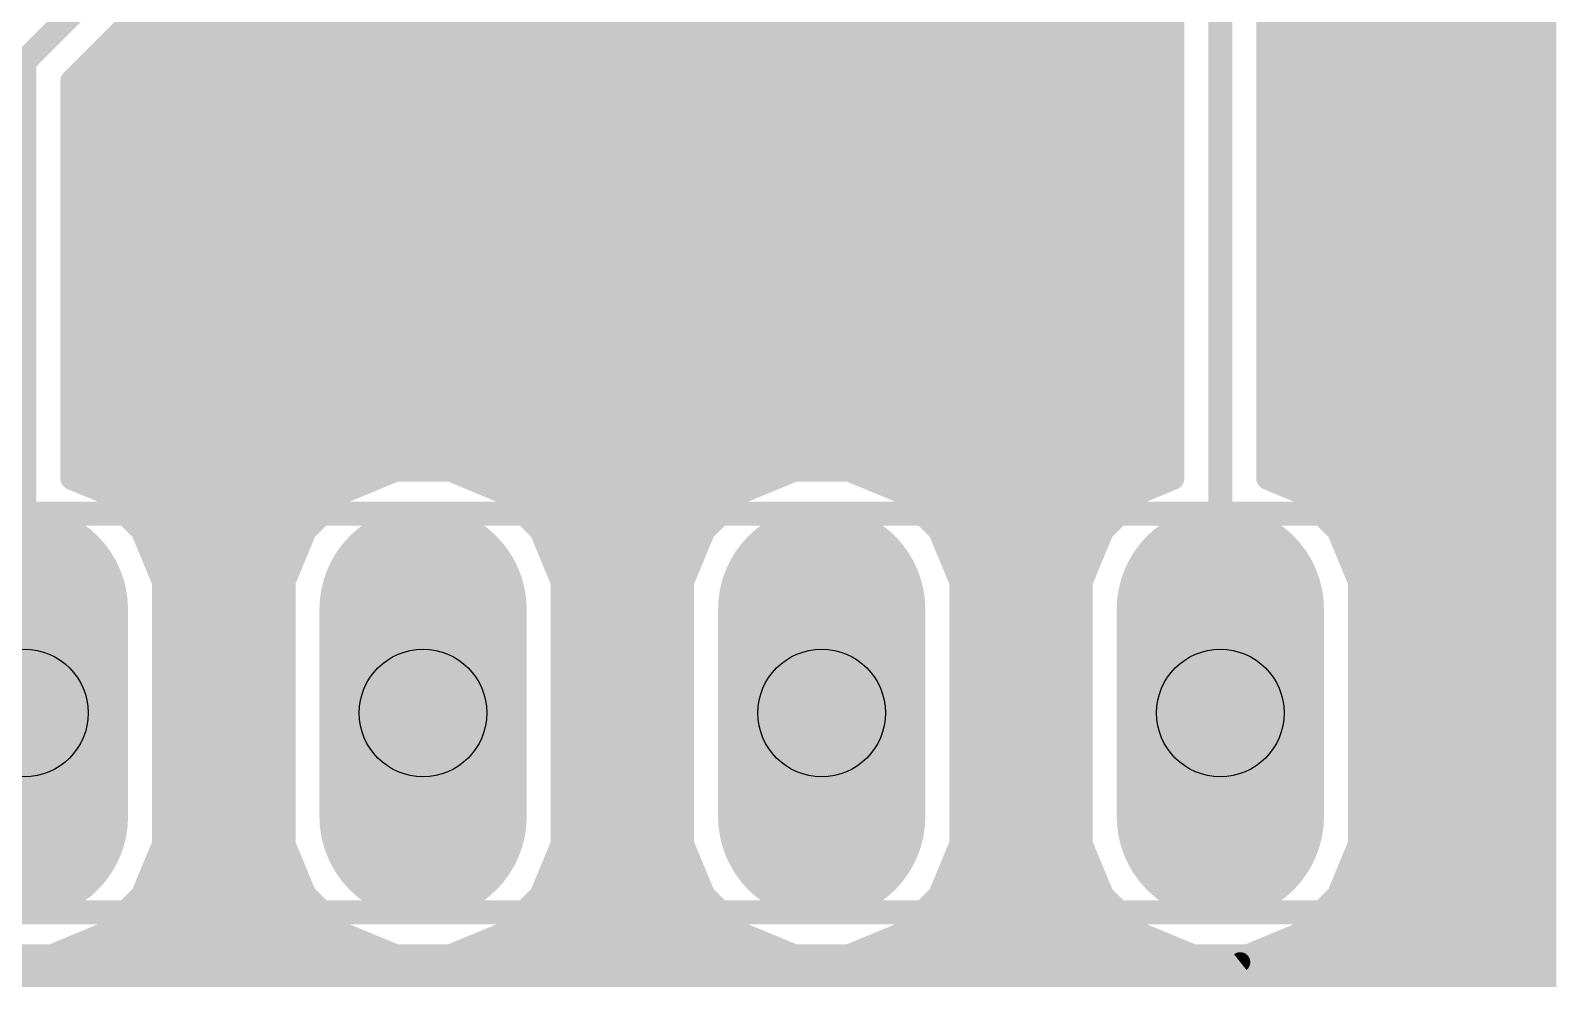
# Model space of a CAD drawing. Extents: x -0.1 to 57, y -0.1 to 41.
# Drawn here: x 37.7 to 47.42, y 9.31 to 15.35 of the extents above; entities that cross this region are included whole.
import ezdxf

# ---------------------------------------------------------------- set-up
doc = ezdxf.new("R2010")
doc.units = 0
for name, color, linetype in [('16', 175, 'CONTINUOUS'), ('17', 82, 'CONTINUOUS'), ('21', 253, 'CONTINUOUS'), ('44', 253, 'CONTINUOUS')]:
    doc.layers.add(name, color=color, linetype=linetype)

# ---------------------------------------------------------------- blocks, each defined once
blk = doc.blocks.new('LONGP100')
at = {"const_width": 1}
blk.add_lwpolyline([(-0.5, 0), (0.5, 0)], dxfattribs=at)
at = {"const_width": 0.5}
for points in [[(-0.5, 0.25, 1), (-0.5, -0.25)], [(0.5, -0.25, 1), (0.5, 0.25)]]:
    blk.add_lwpolyline(points, format="xyb", dxfattribs=at)

msp = doc.modelspace()

# ---------------------------------------------------------------- linework, layer by layer
at = {"layer": '16', "const_width": 0.1524}
for points in [[(47.3456, 19.6019), (47.3456, 8.4973)], [(37.66, 15.1514), (39.4282, 16.9196)], [(37.9648, 15.0252), (39.0151, 16.0755)], [(45.5848, 12.4964), (45.5848, 15.7809)], [(45.28, 11), (45.28, 15.6546)], [(44.9752, 15.5283), (44.9752, 12.4964)], [(38.332, 15.3924), (44.9752, 15.3924)], [(45.5848, 15.3924), (47.3456, 15.3924)], [(38.1796, 15.24), (44.9752, 15.24)], [(45.5848, 15.24), (47.3456, 15.24)], [(37.66, 11), (37.66, 15.1514)], [(37.9648, 12.4964), (37.9648, 15.0252)], [(38.0272, 15.0876), (44.9752, 15.0876)], [(45.5848, 15.0876), (47.3456, 15.0876)], [(37.9648, 14.9352), (44.9752, 14.9352)], [(45.5848, 14.9352), (47.3456, 14.9352)], [(37.9648, 14.7828), (44.9752, 14.7828)], [(45.5848, 14.7828), (47.3456, 14.7828)], [(37.9648, 14.6304), (44.9752, 14.6304)], [(45.5848, 14.6304), (47.3456, 14.6304)], [(37.9648, 14.478), (44.9752, 14.478)], [(45.5848, 14.478), (47.3456, 14.478)], [(37.9648, 14.3256), (44.9752, 14.3256)], [(45.5848, 14.3256), (47.3456, 14.3256)], [(37.9648, 14.1732), (44.9752, 14.1732)], [(45.5848, 14.1732), (47.3456, 14.1732)], [(37.9648, 14.0208), (44.9752, 14.0208)], [(45.5848, 14.0208), (47.3456, 14.0208)], [(37.9648, 13.8684), (44.9752, 13.8684)], [(45.5848, 13.8684), (47.3456, 13.8684)], [(37.9648, 13.716), (44.9752, 13.716)], [(45.5848, 13.716), (47.3456, 13.716)], [(37.9648, 13.5636), (44.9752, 13.5636)], [(45.5848, 13.5636), (47.3456, 13.5636)], [(37.9648, 13.4112), (44.9752, 13.4112)], [(45.5848, 13.4112), (47.3456, 13.4112)], [(37.9648, 13.2588), (44.9752, 13.2588)], [(45.5848, 13.2588), (47.3456, 13.2588)], [(37.9648, 13.1064), (44.9752, 13.1064)], [(45.5848, 13.1064), (47.3456, 13.1064)], [(37.9648, 12.954), (44.9752, 12.954)], [(45.5848, 12.954), (47.3456, 12.954)], [(37.9648, 12.8016), (44.9752, 12.8016)], [(45.5848, 12.8016), (47.3456, 12.8016)], [(37.9648, 12.6492), (44.9752, 12.6492)], [(45.5848, 12.6492), (47.3456, 12.6492)], [(37.9648, 12.4968), (39.8962, 12.4968)], [(38.1636, 12.4141), (37.9648, 12.4964)], [(40.0232, 12.5494), (39.6964, 12.4141)], [(40.3768, 12.5494), (40.0232, 12.5494)], [(40.7036, 12.4141), (40.3768, 12.5494)], [(40.5038, 12.4968), (42.4362, 12.4968)], [(42.5632, 12.5494), (42.2364, 12.4141)], [(42.9168, 12.5494), (42.5632, 12.5494)], [(43.2436, 12.4141), (42.9168, 12.5494)], [(43.0438, 12.4968), (44.9752, 12.4968)], [(44.9752, 12.4964), (44.7764, 12.4141)], [(45.5848, 12.4968), (47.3456, 12.4968)], [(45.7836, 12.4141), (45.5848, 12.4964)], [(38.4137, 12.164), (38.1636, 12.4141)], [(39.6964, 12.4141), (39.4463, 12.164)], [(40.9537, 12.164), (40.7036, 12.4141)], [(42.2364, 12.4141), (41.9863, 12.164)], [(43.4937, 12.164), (43.2436, 12.4141)], [(44.7764, 12.4141), (44.5263, 12.164)], [(46.0337, 12.164), (45.7836, 12.4141)], [(38.2332, 12.3444), (39.6268, 12.3444)], [(40.7732, 12.3444), (42.1668, 12.3444)], [(43.3132, 12.3444), (44.7068, 12.3444)], [(45.8532, 12.3444), (47.3456, 12.3444)], [(38.3856, 12.192), (39.4744, 12.192)], [(40.9256, 12.192), (42.0144, 12.192)], [(43.4656, 12.192), (44.5544, 12.192)], [(46.0056, 12.192), (47.3456, 12.192)], [(38.549, 11.8372), (38.4137, 12.164)], [(39.4463, 12.164), (39.311, 11.8372)], [(41.089, 11.8372), (40.9537, 12.164)], [(41.9863, 12.164), (41.851, 11.8372)], [(43.629, 11.8372), (43.4937, 12.164)], [(44.5263, 12.164), (44.391, 11.8372)], [(46.169, 11.8372), (46.0337, 12.164)], [(38.4652, 12.0396), (39.3948, 12.0396)], [(41.0052, 12.0396), (41.9348, 12.0396)], [(43.5452, 12.0396), (44.4748, 12.0396)], [(46.0852, 12.0396), (47.3456, 12.0396)], [(38.5283, 11.8872), (39.3317, 11.8872)], [(41.0683, 11.8872), (41.8717, 11.8872)], [(43.6083, 11.8872), (44.4117, 11.8872)], [(46.1483, 11.8872), (47.3456, 11.8872)], [(38.549, 10.1628), (38.549, 11.8372)], [(39.311, 11.8372), (39.311, 10.1628)], [(41.089, 10.1628), (41.089, 11.8372)], [(41.851, 11.8372), (41.851, 10.1628)], [(43.629, 10.1628), (43.629, 11.8372)], [(44.391, 11.8372), (44.391, 10.1628)], [(46.169, 10.1628), (46.169, 11.8372)], [(38.549, 11.7348), (39.311, 11.7348)], [(41.089, 11.7348), (41.851, 11.7348)], [(43.629, 11.7348), (44.391, 11.7348)], [(46.169, 11.7348), (47.3456, 11.7348)], [(38.549, 11.5824), (39.311, 11.5824)], [(41.089, 11.5824), (41.851, 11.5824)], [(43.629, 11.5824), (44.391, 11.5824)], [(46.169, 11.5824), (47.3456, 11.5824)], [(38.549, 11.43), (39.311, 11.43)], [(41.089, 11.43), (41.851, 11.43)], [(43.629, 11.43), (44.391, 11.43)], [(46.169, 11.43), (47.3456, 11.43)], [(38.549, 11.2776), (39.311, 11.2776)], [(41.089, 11.2776), (41.851, 11.2776)], [(43.629, 11.2776), (44.391, 11.2776)], [(46.169, 11.2776), (47.3456, 11.2776)], [(38.549, 11.1252), (39.311, 11.1252)], [(41.089, 11.1252), (41.851, 11.1252)], [(43.629, 11.1252), (44.391, 11.1252)], [(46.169, 11.1252), (47.3456, 11.1252)], [(38.549, 10.9728), (39.311, 10.9728)], [(41.089, 10.9728), (41.851, 10.9728)], [(43.629, 10.9728), (44.391, 10.9728)], [(46.169, 10.9728), (47.3456, 10.9728)], [(38.549, 10.8204), (39.311, 10.8204)], [(41.089, 10.8204), (41.851, 10.8204)], [(43.629, 10.8204), (44.391, 10.8204)], [(46.169, 10.8204), (47.3456, 10.8204)], [(38.549, 10.668), (39.311, 10.668)], [(41.089, 10.668), (41.851, 10.668)], [(43.629, 10.668), (44.391, 10.668)], [(46.169, 10.668), (47.3456, 10.668)], [(38.549, 10.5156), (39.311, 10.5156)], [(41.089, 10.5156), (41.851, 10.5156)], [(43.629, 10.5156), (44.391, 10.5156)], [(46.169, 10.5156), (47.3456, 10.5156)], [(38.549, 10.3632), (39.311, 10.3632)], [(41.089, 10.3632), (41.851, 10.3632)], [(43.629, 10.3632), (44.391, 10.3632)], [(46.169, 10.3632), (47.3456, 10.3632)], [(38.4137, 9.836), (38.549, 10.1628)], [(38.549, 10.2108), (39.311, 10.2108)], [(39.311, 10.1628), (39.4463, 9.836)], [(40.9537, 9.836), (41.089, 10.1628)], [(41.089, 10.2108), (41.851, 10.2108)], [(41.851, 10.1628), (41.9863, 9.836)], [(43.4937, 9.836), (43.629, 10.1628)], [(43.629, 10.2108), (44.391, 10.2108)], [(44.391, 10.1628), (44.5263, 9.836)], [(46.0337, 9.836), (46.169, 10.1628)], [(46.169, 10.2108), (47.3456, 10.2108)], [(38.5058, 10.0584), (39.3542, 10.0584)], [(41.0458, 10.0584), (41.8942, 10.0584)], [(43.5858, 10.0584), (44.4342, 10.0584)], [(46.1258, 10.0584), (47.3456, 10.0584)], [(38.4426, 9.906), (39.4174, 9.906)], [(40.9826, 9.906), (41.9574, 9.906)], [(43.5226, 9.906), (44.4974, 9.906)], [(46.0626, 9.906), (47.3456, 9.906)], [(38.1636, 9.5859), (38.4137, 9.836)], [(38.3312, 9.7536), (39.5288, 9.7536)], [(39.4463, 9.836), (39.6964, 9.5859)], [(40.7036, 9.5859), (40.9537, 9.836)], [(40.8712, 9.7536), (42.0688, 9.7536)], [(41.9863, 9.836), (42.2364, 9.5859)], [(43.2436, 9.5859), (43.4937, 9.836)], [(43.4112, 9.7536), (44.6088, 9.7536)], [(44.5263, 9.836), (44.7764, 9.5859)], [(45.7836, 9.5859), (46.0337, 9.836)], [(45.9512, 9.7536), (47.3456, 9.7536)], [(37.8368, 9.4506), (38.1636, 9.5859)], [(38.1788, 9.6012), (39.6812, 9.6012)], [(39.6964, 9.5859), (40.0232, 9.4506)], [(40.3768, 9.4506), (40.7036, 9.5859)], [(40.7188, 9.6012), (42.2212, 9.6012)], [(42.2364, 9.5859), (42.5632, 9.4506)], [(42.9168, 9.4506), (43.2436, 9.5859)], [(43.2588, 9.6012), (44.7612, 9.6012)], [(44.7764, 9.5859), (45.1032, 9.4506)], [(45.4568, 9.4506), (45.7836, 9.5859)], [(45.7988, 9.6012), (47.3456, 9.6012)], [(30.478, 9.4488), (47.3456, 9.4488)], [(37.4832, 9.4506), (37.8368, 9.4506)], [(40.0232, 9.4506), (40.3768, 9.4506)], [(42.5632, 9.4506), (42.9168, 9.4506)], [(45.1032, 9.4506), (45.4568, 9.4506)], [(27.8048, 9.2964), (47.3456, 9.2964)]]:
    msp.add_lwpolyline(points, dxfattribs=at)
at = {"layer": '16', "const_width": 0.0762}
for points in [[(38.332, 15.4305, 1), (38.332, 15.3543)], [(44.9752, 15.3543, 1), (44.9752, 15.4305)], [(45.5848, 15.4305, 1), (45.5848, 15.3543)], [(47.3456, 15.3543, 1), (47.3456, 15.4305)], [(38.1796, 15.2781, 1), (38.1796, 15.2019)], [(44.9752, 15.2019, 1), (44.9752, 15.2781)], [(45.5848, 15.2781, 1), (45.5848, 15.2019)], [(47.3456, 15.2019, 1), (47.3456, 15.2781)], [(37.6981, 15.1514, 1), (37.6219, 15.1514)], [(37.6331, 15.1783, 1), (37.6869, 15.1245)], [(38.0029, 15.0252, 1), (37.9267, 15.0252)], [(37.9379, 15.0521, 1), (37.9917, 14.9982)], [(38.0272, 15.1257, 1), (38.0272, 15.0495)], [(44.9752, 15.0495, 1), (44.9752, 15.1257)], [(45.5848, 15.1257, 1), (45.5848, 15.0495)], [(47.3456, 15.0495, 1), (47.3456, 15.1257)], [(37.9648, 14.9733, 1), (37.9648, 14.8971)], [(44.9752, 14.8971, 1), (44.9752, 14.9733)], [(45.5848, 14.9733, 1), (45.5848, 14.8971)], [(47.3456, 14.8971, 1), (47.3456, 14.9733)], [(37.9648, 14.8209, 1), (37.9648, 14.7447)], [(44.9752, 14.7447, 1), (44.9752, 14.8209)], [(45.5848, 14.8209, 1), (45.5848, 14.7447)], [(47.3456, 14.7447, 1), (47.3456, 14.8209)], [(37.9648, 14.6685, 1), (37.9648, 14.5923)], [(44.9752, 14.5923, 1), (44.9752, 14.6685)], [(45.5848, 14.6685, 1), (45.5848, 14.5923)], [(47.3456, 14.5923, 1), (47.3456, 14.6685)], [(37.9648, 14.5161, 1), (37.9648, 14.4399)], [(44.9752, 14.4399, 1), (44.9752, 14.5161)], [(45.5848, 14.5161, 1), (45.5848, 14.4399)], [(47.3456, 14.4399, 1), (47.3456, 14.5161)], [(37.9648, 14.3637, 1), (37.9648, 14.2875)], [(44.9752, 14.2875, 1), (44.9752, 14.3637)], [(45.5848, 14.3637, 1), (45.5848, 14.2875)], [(47.3456, 14.2875, 1), (47.3456, 14.3637)], [(37.9648, 14.2113, 1), (37.9648, 14.1351)], [(44.9752, 14.1351, 1), (44.9752, 14.2113)], [(45.5848, 14.2113, 1), (45.5848, 14.1351)], [(47.3456, 14.1351, 1), (47.3456, 14.2113)], [(37.9648, 14.0589, 1), (37.9648, 13.9827)], [(44.9752, 13.9827, 1), (44.9752, 14.0589)], [(45.5848, 14.0589, 1), (45.5848, 13.9827)], [(47.3456, 13.9827, 1), (47.3456, 14.0589)], [(37.9648, 13.9065, 1), (37.9648, 13.8303)], [(44.9752, 13.8303, 1), (44.9752, 13.9065)], [(45.5848, 13.9065, 1), (45.5848, 13.8303)], [(47.3456, 13.8303, 1), (47.3456, 13.9065)], [(37.9648, 13.7541, 1), (37.9648, 13.6779)], [(44.9752, 13.6779, 1), (44.9752, 13.7541)], [(45.5848, 13.7541, 1), (45.5848, 13.6779)], [(47.3456, 13.6779, 1), (47.3456, 13.7541)], [(37.9648, 13.6017, 1), (37.9648, 13.5255)], [(44.9752, 13.5255, 1), (44.9752, 13.6017)], [(45.5848, 13.6017, 1), (45.5848, 13.5255)], [(47.3456, 13.5255, 1), (47.3456, 13.6017)], [(37.9648, 13.4493, 1), (37.9648, 13.3731)], [(44.9752, 13.3731, 1), (44.9752, 13.4493)], [(45.5848, 13.4493, 1), (45.5848, 13.3731)], [(47.3456, 13.3731, 1), (47.3456, 13.4493)], [(37.9648, 13.2969, 1), (37.9648, 13.2207)], [(44.9752, 13.2207, 1), (44.9752, 13.2969)], [(45.5848, 13.2969, 1), (45.5848, 13.2207)], [(47.3456, 13.2207, 1), (47.3456, 13.2969)], [(37.9648, 13.1445, 1), (37.9648, 13.0683)], [(44.9752, 13.0683, 1), (44.9752, 13.1445)], [(45.5848, 13.1445, 1), (45.5848, 13.0683)], [(47.3456, 13.0683, 1), (47.3456, 13.1445)], [(37.9648, 12.9921, 1), (37.9648, 12.9159)], [(44.9752, 12.9159, 1), (44.9752, 12.9921)], [(45.5848, 12.9921, 1), (45.5848, 12.9159)], [(47.3456, 12.9159, 1), (47.3456, 12.9921)], [(37.9648, 12.8397, 1), (37.9648, 12.7635)], [(44.9752, 12.7635, 1), (44.9752, 12.8397)], [(45.5848, 12.8397, 1), (45.5848, 12.7635)], [(47.3456, 12.7635, 1), (47.3456, 12.8397)], [(37.9648, 12.6873, 1), (37.9648, 12.6111)], [(44.9752, 12.6111, 1), (44.9752, 12.6873)], [(45.5848, 12.6873, 1), (45.5848, 12.6111)], [(47.3456, 12.6111, 1), (47.3456, 12.6873)], [(37.9648, 12.5349, 1), (37.9648, 12.4587)], [(37.9794, 12.5316, 1), (37.9502, 12.4612)], [(39.8962, 12.4587, 1), (39.8962, 12.5349)], [(40.0232, 12.5875, 1), (40.0232, 12.5113)], [(40.0377, 12.5142, 1), (40.0086, 12.5846)], [(40.3914, 12.5846, 1), (40.3623, 12.5142)], [(40.3768, 12.5113, 1), (40.3768, 12.5875)], [(40.5038, 12.5349, 1), (40.5038, 12.4587)], [(42.4362, 12.4587, 1), (42.4362, 12.5349)], [(42.5632, 12.5875, 1), (42.5632, 12.5113)], [(42.5777, 12.5142, 1), (42.5486, 12.5846)], [(42.9314, 12.5846, 1), (42.9023, 12.5142)], [(42.9168, 12.5113, 1), (42.9168, 12.5875)], [(43.0438, 12.5349, 1), (43.0438, 12.4587)], [(44.9898, 12.4612, 1), (44.9606, 12.5316)], [(44.9752, 12.4587, 1), (44.9752, 12.5349)], [(45.5848, 12.5349, 1), (45.5848, 12.4587)], [(45.5994, 12.5316, 1), (45.5702, 12.4612)], [(47.3456, 12.4587, 1), (47.3456, 12.5349)], [(37.9267, 12.4964, 1), (38.0029, 12.4964)], [(38.1905, 12.441, 1), (38.1366, 12.3871)], [(38.149, 12.3789, 1), (38.1782, 12.4493)], [(39.6818, 12.4493, 1), (39.711, 12.3789)], [(39.7234, 12.3871, 1), (39.6695, 12.441)], [(40.7305, 12.441, 1), (40.6766, 12.3871)], [(40.689, 12.3789, 1), (40.7182, 12.4493)], [(42.2218, 12.4493, 1), (42.251, 12.3789)], [(42.2634, 12.3871, 1), (42.2095, 12.441)], [(43.2705, 12.441, 1), (43.2166, 12.3871)], [(43.229, 12.3789, 1), (43.2582, 12.4493)], [(44.7618, 12.4493, 1), (44.791, 12.3789)], [(44.8034, 12.3871, 1), (44.7495, 12.441)], [(44.9371, 12.4964, 1), (45.0133, 12.4964)], [(45.5467, 12.4964, 1), (45.6229, 12.4964)], [(45.8105, 12.441, 1), (45.7566, 12.3871)], [(45.769, 12.3789, 1), (45.7982, 12.4493)], [(38.2332, 12.3825, 1), (38.2332, 12.3063)], [(39.6268, 12.3063, 1), (39.6268, 12.3825)], [(40.7732, 12.3825, 1), (40.7732, 12.3063)], [(42.1668, 12.3063, 1), (42.1668, 12.3825)], [(43.3132, 12.3825, 1), (43.3132, 12.3063)], [(44.7068, 12.3063, 1), (44.7068, 12.3825)], [(45.8532, 12.3825, 1), (45.8532, 12.3063)], [(47.3456, 12.3063, 1), (47.3456, 12.3825)], [(38.3856, 12.2301, 1), (38.3856, 12.1539)], [(39.4744, 12.1539, 1), (39.4744, 12.2301)], [(40.9256, 12.2301, 1), (40.9256, 12.1539)], [(42.0144, 12.1539, 1), (42.0144, 12.2301)], [(43.4656, 12.2301, 1), (43.4656, 12.1539)], [(44.5544, 12.1539, 1), (44.5544, 12.2301)], [(46.0056, 12.2301, 1), (46.0056, 12.1539)], [(47.3456, 12.1539, 1), (47.3456, 12.2301)], [(38.4489, 12.1786, 1), (38.3785, 12.1494)], [(38.3867, 12.137, 1), (38.4406, 12.1909)], [(39.4194, 12.1909, 1), (39.4733, 12.137)], [(39.4815, 12.1494, 1), (39.4111, 12.1786)], [(40.9889, 12.1786, 1), (40.9185, 12.1494)], [(40.9267, 12.137, 1), (40.9806, 12.1909)], [(41.9594, 12.1909, 1), (42.0133, 12.137)], [(42.0215, 12.1494, 1), (41.9511, 12.1786)], [(43.5289, 12.1786, 1), (43.4585, 12.1494)], [(43.4667, 12.137, 1), (43.5206, 12.1909)], [(44.4994, 12.1909, 1), (44.5533, 12.137)], [(44.5615, 12.1494, 1), (44.4911, 12.1786)], [(46.0689, 12.1786, 1), (45.9985, 12.1494)], [(46.0067, 12.137, 1), (46.0606, 12.1909)], [(38.4652, 12.0777, 1), (38.4652, 12.0015)], [(39.3948, 12.0015, 1), (39.3948, 12.0777)], [(41.0052, 12.0777, 1), (41.0052, 12.0015)], [(41.9348, 12.0015, 1), (41.9348, 12.0777)], [(43.5452, 12.0777, 1), (43.5452, 12.0015)], [(44.4748, 12.0015, 1), (44.4748, 12.0777)], [(46.0852, 12.0777, 1), (46.0852, 12.0015)], [(47.3456, 12.0015, 1), (47.3456, 12.0777)], [(38.5283, 11.9253, 1), (38.5283, 11.8491)], [(39.3317, 11.8491, 1), (39.3317, 11.9253)], [(41.0683, 11.9253, 1), (41.0683, 11.8491)], [(41.8717, 11.8491, 1), (41.8717, 11.9253)], [(43.6083, 11.9253, 1), (43.6083, 11.8491)], [(44.4117, 11.8491, 1), (44.4117, 11.9253)], [(46.1483, 11.9253, 1), (46.1483, 11.8491)], [(47.3456, 11.8491, 1), (47.3456, 11.9253)], [(38.5871, 11.8372, 1), (38.5109, 11.8372)], [(38.5138, 11.8227, 1), (38.5842, 11.8518)], [(39.3491, 11.8372, 1), (39.2729, 11.8372)], [(39.2758, 11.8518, 1), (39.3462, 11.8227)], [(41.1271, 11.8372, 1), (41.0509, 11.8372)], [(41.0538, 11.8227, 1), (41.1242, 11.8518)], [(41.8891, 11.8372, 1), (41.8129, 11.8372)], [(41.8158, 11.8518, 1), (41.8862, 11.8227)], [(43.6671, 11.8372, 1), (43.5909, 11.8372)], [(43.5938, 11.8227, 1), (43.6642, 11.8518)], [(44.4291, 11.8372, 1), (44.3529, 11.8372)], [(44.3558, 11.8518, 1), (44.4262, 11.8227)], [(46.2071, 11.8372, 1), (46.1309, 11.8372)], [(46.1338, 11.8227, 1), (46.2042, 11.8518)], [(38.549, 11.7729, 1), (38.549, 11.6967)], [(39.311, 11.6967, 1), (39.311, 11.7729)], [(41.089, 11.7729, 1), (41.089, 11.6967)], [(41.851, 11.6967, 1), (41.851, 11.7729)], [(43.629, 11.7729, 1), (43.629, 11.6967)], [(44.391, 11.6967, 1), (44.391, 11.7729)], [(46.169, 11.7729, 1), (46.169, 11.6967)], [(47.3456, 11.6967, 1), (47.3456, 11.7729)], [(38.549, 11.6205, 1), (38.549, 11.5443)], [(39.311, 11.5443, 1), (39.311, 11.6205)], [(41.089, 11.6205, 1), (41.089, 11.5443)], [(41.851, 11.5443, 1), (41.851, 11.6205)], [(43.629, 11.6205, 1), (43.629, 11.5443)], [(44.391, 11.5443, 1), (44.391, 11.6205)], [(46.169, 11.6205, 1), (46.169, 11.5443)], [(47.3456, 11.5443, 1), (47.3456, 11.6205)], [(38.549, 11.4681, 1), (38.549, 11.3919)], [(39.311, 11.3919, 1), (39.311, 11.4681)], [(41.089, 11.4681, 1), (41.089, 11.3919)], [(41.851, 11.3919, 1), (41.851, 11.4681)], [(43.629, 11.4681, 1), (43.629, 11.3919)], [(44.391, 11.3919, 1), (44.391, 11.4681)], [(46.169, 11.4681, 1), (46.169, 11.3919)], [(47.3456, 11.3919, 1), (47.3456, 11.4681)], [(38.549, 11.3157, 1), (38.549, 11.2395)], [(39.311, 11.2395, 1), (39.311, 11.3157)], [(41.089, 11.3157, 1), (41.089, 11.2395)], [(41.851, 11.2395, 1), (41.851, 11.3157)], [(43.629, 11.3157, 1), (43.629, 11.2395)], [(44.391, 11.2395, 1), (44.391, 11.3157)], [(46.169, 11.3157, 1), (46.169, 11.2395)], [(47.3456, 11.2395, 1), (47.3456, 11.3157)], [(38.549, 11.1633, 1), (38.549, 11.0871)], [(39.311, 11.0871, 1), (39.311, 11.1633)], [(41.089, 11.1633, 1), (41.089, 11.0871)], [(41.851, 11.0871, 1), (41.851, 11.1633)], [(43.629, 11.1633, 1), (43.629, 11.0871)], [(44.391, 11.0871, 1), (44.391, 11.1633)], [(46.169, 11.1633, 1), (46.169, 11.0871)], [(47.3456, 11.0871, 1), (47.3456, 11.1633)], [(37.6219, 11, 1), (37.6981, 11)], [(38.549, 11.0109, 1), (38.549, 10.9347)], [(39.311, 10.9347, 1), (39.311, 11.0109)], [(41.089, 11.0109, 1), (41.089, 10.9347)], [(41.851, 10.9347, 1), (41.851, 11.0109)], [(43.629, 11.0109, 1), (43.629, 10.9347)], [(44.391, 10.9347, 1), (44.391, 11.0109)], [(45.2419, 11, 1), (45.3181, 11)], [(46.169, 11.0109, 1), (46.169, 10.9347)], [(47.3456, 10.9347, 1), (47.3456, 11.0109)], [(38.549, 10.8585, 1), (38.549, 10.7823)], [(39.311, 10.7823, 1), (39.311, 10.8585)], [(41.089, 10.8585, 1), (41.089, 10.7823)], [(41.851, 10.7823, 1), (41.851, 10.8585)], [(43.629, 10.8585, 1), (43.629, 10.7823)], [(44.391, 10.7823, 1), (44.391, 10.8585)], [(46.169, 10.8585, 1), (46.169, 10.7823)], [(47.3456, 10.7823, 1), (47.3456, 10.8585)], [(38.549, 10.7061, 1), (38.549, 10.6299)], [(39.311, 10.6299, 1), (39.311, 10.7061)], [(41.089, 10.7061, 1), (41.089, 10.6299)], [(41.851, 10.6299, 1), (41.851, 10.7061)], [(43.629, 10.7061, 1), (43.629, 10.6299)], [(44.391, 10.6299, 1), (44.391, 10.7061)], [(46.169, 10.7061, 1), (46.169, 10.6299)], [(47.3456, 10.6299, 1), (47.3456, 10.7061)], [(38.549, 10.5537, 1), (38.549, 10.4775)], [(39.311, 10.4775, 1), (39.311, 10.5537)], [(41.089, 10.5537, 1), (41.089, 10.4775)], [(41.851, 10.4775, 1), (41.851, 10.5537)], [(43.629, 10.5537, 1), (43.629, 10.4775)], [(44.391, 10.4775, 1), (44.391, 10.5537)], [(46.169, 10.5537, 1), (46.169, 10.4775)], [(47.3456, 10.4775, 1), (47.3456, 10.5537)], [(38.549, 10.4013, 1), (38.549, 10.3251)], [(39.311, 10.3251, 1), (39.311, 10.4013)], [(41.089, 10.4013, 1), (41.089, 10.3251)], [(41.851, 10.3251, 1), (41.851, 10.4013)], [(43.629, 10.4013, 1), (43.629, 10.3251)], [(44.391, 10.3251, 1), (44.391, 10.4013)], [(46.169, 10.4013, 1), (46.169, 10.3251)], [(47.3456, 10.3251, 1), (47.3456, 10.4013)], [(38.549, 10.2489, 1), (38.549, 10.1727)], [(38.5842, 10.1482, 1), (38.5138, 10.1773)], [(39.3462, 10.1773, 1), (39.2758, 10.1482)], [(39.311, 10.1727, 1), (39.311, 10.2489)], [(41.089, 10.2489, 1), (41.089, 10.1727)], [(41.1242, 10.1482, 1), (41.0538, 10.1773)], [(41.8862, 10.1773, 1), (41.8158, 10.1482)], [(41.851, 10.1727, 1), (41.851, 10.2489)], [(43.629, 10.2489, 1), (43.629, 10.1727)], [(43.6642, 10.1482, 1), (43.5938, 10.1773)], [(44.4262, 10.1773, 1), (44.3558, 10.1482)], [(44.391, 10.1727, 1), (44.391, 10.2489)], [(46.169, 10.2489, 1), (46.169, 10.1727)], [(46.2042, 10.1482, 1), (46.1338, 10.1773)], [(47.3456, 10.1727, 1), (47.3456, 10.2489)], [(38.5058, 10.0965, 1), (38.5058, 10.0203)], [(38.5109, 10.1628, 1), (38.5871, 10.1628)], [(39.2729, 10.1628, 1), (39.3491, 10.1628)], [(39.3542, 10.0203, 1), (39.3542, 10.0965)], [(41.0458, 10.0965, 1), (41.0458, 10.0203)], [(41.0509, 10.1628, 1), (41.1271, 10.1628)], [(41.8129, 10.1628, 1), (41.8891, 10.1628)], [(41.8942, 10.0203, 1), (41.8942, 10.0965)], [(43.5858, 10.0965, 1), (43.5858, 10.0203)], [(43.5909, 10.1628, 1), (43.6671, 10.1628)], [(44.3529, 10.1628, 1), (44.4291, 10.1628)], [(44.4342, 10.0203, 1), (44.4342, 10.0965)], [(46.1258, 10.0965, 1), (46.1258, 10.0203)], [(46.1309, 10.1628, 1), (46.2071, 10.1628)], [(47.3456, 10.0203, 1), (47.3456, 10.0965)], [(38.4426, 9.9441, 1), (38.4426, 9.8679)], [(39.4174, 9.8679, 1), (39.4174, 9.9441)], [(40.9826, 9.9441, 1), (40.9826, 9.8679)], [(41.9574, 9.8679, 1), (41.9574, 9.9441)], [(43.5226, 9.9441, 1), (43.5226, 9.8679)], [(44.4974, 9.8679, 1), (44.4974, 9.9441)], [(46.0626, 9.9441, 1), (46.0626, 9.8679)], [(47.3456, 9.8679, 1), (47.3456, 9.9441)], [(38.3312, 9.7917, 1), (38.3312, 9.7155)], [(38.3785, 9.8506, 1), (38.4489, 9.8214)], [(38.4406, 9.8091, 1), (38.3867, 9.863)], [(39.4733, 9.863, 1), (39.4194, 9.8091)], [(39.4111, 9.8214, 1), (39.4815, 9.8506)], [(39.5288, 9.7155, 1), (39.5288, 9.7917)], [(40.8712, 9.7917, 1), (40.8712, 9.7155)], [(40.9185, 9.8506, 1), (40.9889, 9.8214)], [(40.9806, 9.8091, 1), (40.9267, 9.863)], [(42.0133, 9.863, 1), (41.9594, 9.8091)], [(41.9511, 9.8214, 1), (42.0215, 9.8506)], [(42.0688, 9.7155, 1), (42.0688, 9.7917)], [(43.4112, 9.7917, 1), (43.4112, 9.7155)], [(43.4585, 9.8506, 1), (43.5289, 9.8214)], [(43.5206, 9.8091, 1), (43.4667, 9.863)], [(44.5533, 9.863, 1), (44.4994, 9.8091)], [(44.4911, 9.8214, 1), (44.5615, 9.8506)], [(44.6088, 9.7155, 1), (44.6088, 9.7917)], [(45.9512, 9.7917, 1), (45.9512, 9.7155)], [(45.9985, 9.8506, 1), (46.0689, 9.8214)], [(46.0606, 9.8091, 1), (46.0067, 9.863)], [(47.3456, 9.7155, 1), (47.3456, 9.7917)], [(38.1366, 9.6129, 1), (38.1905, 9.559)], [(38.1788, 9.6393, 1), (38.1788, 9.5631)], [(38.1782, 9.5507, 1), (38.149, 9.6211)], [(39.711, 9.6211, 1), (39.6818, 9.5507)], [(39.6695, 9.559, 1), (39.7234, 9.6129)], [(39.6812, 9.5631, 1), (39.6812, 9.6393)], [(40.6766, 9.6129, 1), (40.7305, 9.559)], [(40.7188, 9.6393, 1), (40.7188, 9.5631)], [(40.7182, 9.5507, 1), (40.689, 9.6211)], [(42.251, 9.6211, 1), (42.2218, 9.5507)], [(42.2095, 9.559, 1), (42.2634, 9.6129)], [(42.2212, 9.5631, 1), (42.2212, 9.6393)], [(43.2166, 9.6129, 1), (43.2705, 9.559)], [(43.2588, 9.6393, 1), (43.2588, 9.5631)], [(43.2582, 9.5507, 1), (43.229, 9.6211)], [(44.791, 9.6211, 1), (44.7618, 9.5507)], [(44.7495, 9.559, 1), (44.8034, 9.6129)], [(44.7612, 9.5631, 1), (44.7612, 9.6393)], [(45.7566, 9.6129, 1), (45.8105, 9.559)], [(45.7988, 9.6393, 1), (45.7988, 9.5631)], [(45.7982, 9.5507, 1), (45.769, 9.6211)], [(47.3456, 9.5631, 1), (47.3456, 9.6393)], [(37.8223, 9.4858, 1), (37.8514, 9.4154)], [(37.8368, 9.4125, 1), (37.8368, 9.4887)], [(40.0232, 9.4887, 1), (40.0232, 9.4125)], [(40.0086, 9.4154, 1), (40.0377, 9.4858)], [(40.3623, 9.4858, 1), (40.3914, 9.4154)], [(40.3768, 9.4125, 1), (40.3768, 9.4887)], [(42.5632, 9.4887, 1), (42.5632, 9.4125)], [(42.5486, 9.4154, 1), (42.5777, 9.4858)], [(42.9023, 9.4858, 1), (42.9314, 9.4154)], [(42.9168, 9.4125, 1), (42.9168, 9.4887)], [(45.1032, 9.4887, 1), (45.1032, 9.4125)], [(45.0886, 9.4154, 1), (45.1177, 9.4858)], [(45.4423, 9.4858, 1), (45.4714, 9.4154)], [(45.4568, 9.4125, 1), (45.4568, 9.4887)], [(47.3456, 9.4107, 1), (47.3456, 9.4869)], [(47.3456, 9.2583, 1), (47.3456, 9.3345)]]:
    msp.add_lwpolyline(points, format="xyb", dxfattribs=at)
at = {"layer": '21'}
for points, const_width in [([(38.676, 12.27), (36.644, 12.27)], 0.1524), ([(38.93, 12.016), (38.676, 12.27)], 0.1524), ([(39.184, 12.27), (38.93, 12.016)], 0.1524), ([(41.216, 12.27), (39.184, 12.27)], 0.1524), ([(41.47, 12.016), (41.216, 12.27)], 0.1524), ([(41.724, 12.27), (41.47, 12.016)], 0.1524), ([(43.756, 12.27), (41.724, 12.27)], 0.1524), ([(44.01, 12.016), (43.756, 12.27)], 0.1524), ([(44.264, 12.27), (44.01, 12.016)], 0.1524), ([(46.55, 12.27), (44.264, 12.27)], 0.1524), ([(46.55, 9.73), (46.55, 12.27)], 0.1524), ([(38.676, 9.73), (38.93, 9.984)], 0.1524), ([(38.93, 9.984), (39.184, 9.73)], 0.1524), ([(41.216, 9.73), (41.47, 9.984)], 0.1524), ([(41.47, 9.984), (41.724, 9.73)], 0.1524), ([(43.756, 9.73), (44.01, 9.984)], 0.1524), ([(44.01, 9.984), (44.264, 9.73)], 0.1524), ([(36.644, 9.73), (38.676, 9.73)], 0.1524), ([(39.184, 9.73), (41.216, 9.73)], 0.1524), ([(41.724, 9.73), (43.756, 9.73)], 0.1524), ([(44.264, 9.73), (46.55, 9.73)], 0.1524), ([(45.0895, 9.1585), (45.407, 9.4125)], 0.127), ([(45.407, 9.4125), (45.407, 8.2695)], 0.127)]:
    msp.add_lwpolyline(points, dxfattribs=dict(at, const_width=const_width))
for points, const_width in [([(38.7029, 12.2969, 1), (38.6491, 12.2431)], 0.0762), ([(38.676, 12.2319, 1), (38.676, 12.3081)], 0.0762), ([(39.184, 12.3081, 1), (39.184, 12.2319)], 0.0762), ([(39.2109, 12.2431, 1), (39.1571, 12.2969)], 0.0762), ([(41.2429, 12.2969, 1), (41.1891, 12.2431)], 0.0762), ([(41.216, 12.2319, 1), (41.216, 12.3081)], 0.0762), ([(41.724, 12.3081, 1), (41.724, 12.2319)], 0.0762), ([(41.7509, 12.2431, 1), (41.6971, 12.2969)], 0.0762), ([(43.7829, 12.2969, 1), (43.7291, 12.2431)], 0.0762), ([(43.756, 12.2319, 1), (43.756, 12.3081)], 0.0762), ([(44.264, 12.3081, 1), (44.264, 12.2319)], 0.0762), ([(44.2909, 12.2431, 1), (44.2371, 12.2969)], 0.0762), ([(46.5881, 12.27, 1), (46.5119, 12.27)], 0.0762), ([(46.55, 12.2319, 1), (46.55, 12.3081)], 0.0762), ([(38.9031, 12.0429, 1), (38.9569, 11.9891)], 0.0762), ([(38.9031, 11.9891, 1), (38.9569, 12.0429)], 0.0762), ([(41.4431, 12.0429, 1), (41.4969, 11.9891)], 0.0762), ([(41.4431, 11.9891, 1), (41.4969, 12.0429)], 0.0762), ([(43.9831, 12.0429, 1), (44.0369, 11.9891)], 0.0762), ([(43.9831, 11.9891, 1), (44.0369, 12.0429)], 0.0762), ([(38.9569, 10.0109, 1), (38.9031, 9.9571)], 0.0762), ([(38.9569, 9.9571, 1), (38.9031, 10.0109)], 0.0762), ([(41.4969, 10.0109, 1), (41.4431, 9.9571)], 0.0762), ([(41.4969, 9.9571, 1), (41.4431, 10.0109)], 0.0762), ([(44.0369, 10.0109, 1), (43.9831, 9.9571)], 0.0762), ([(44.0369, 9.9571, 1), (43.9831, 10.0109)], 0.0762), ([(38.6491, 9.7569, 1), (38.7029, 9.7031)], 0.0762), ([(38.676, 9.6919, 1), (38.676, 9.7681)], 0.0762), ([(39.184, 9.7681, 1), (39.184, 9.6919)], 0.0762), ([(39.1571, 9.7031, 1), (39.2109, 9.7569)], 0.0762), ([(41.1891, 9.7569, 1), (41.2429, 9.7031)], 0.0762), ([(41.216, 9.6919, 1), (41.216, 9.7681)], 0.0762), ([(41.724, 9.7681, 1), (41.724, 9.6919)], 0.0762), ([(41.6971, 9.7031, 1), (41.7509, 9.7569)], 0.0762), ([(43.7291, 9.7569, 1), (43.7829, 9.7031)], 0.0762), ([(43.756, 9.6919, 1), (43.756, 9.7681)], 0.0762), ([(44.264, 9.7681, 1), (44.264, 9.6919)], 0.0762), ([(44.2371, 9.7031, 1), (44.2909, 9.7569)], 0.0762), ([(46.5119, 9.73, 1), (46.5881, 9.73)], 0.0762), ([(46.55, 9.6919, 1), (46.55, 9.7681)], 0.0762), ([(45.4388, 9.4125, 1), (45.3753, 9.4125)], 0.0635), ([(45.4268, 9.3877, 1), (45.3872, 9.4373)], 0.0635)]:
    msp.add_lwpolyline(points, format="xyb", dxfattribs=dict(at, const_width=const_width))
at = {"layer": '44'}
for centre in [(37.66, 11), (40.2, 11), (42.74, 11), (45.28, 11)]:
    msp.add_circle(centre, 0.4064, dxfattribs=at)

# ---------------------------------------------------------------- block references
at = {"layer": '17', "xscale": 1.3208, "yscale": 1.3208, "rotation": 270}
for p in [(37.66, 11), (37.66, 11), (40.2, 11), (40.2, 11), (42.74, 11), (42.74, 11), (45.28, 11), (45.28, 11)]:
    msp.add_blockref('LONGP100', p, dxfattribs=at)

doc.saveas('drawing.dxf')
